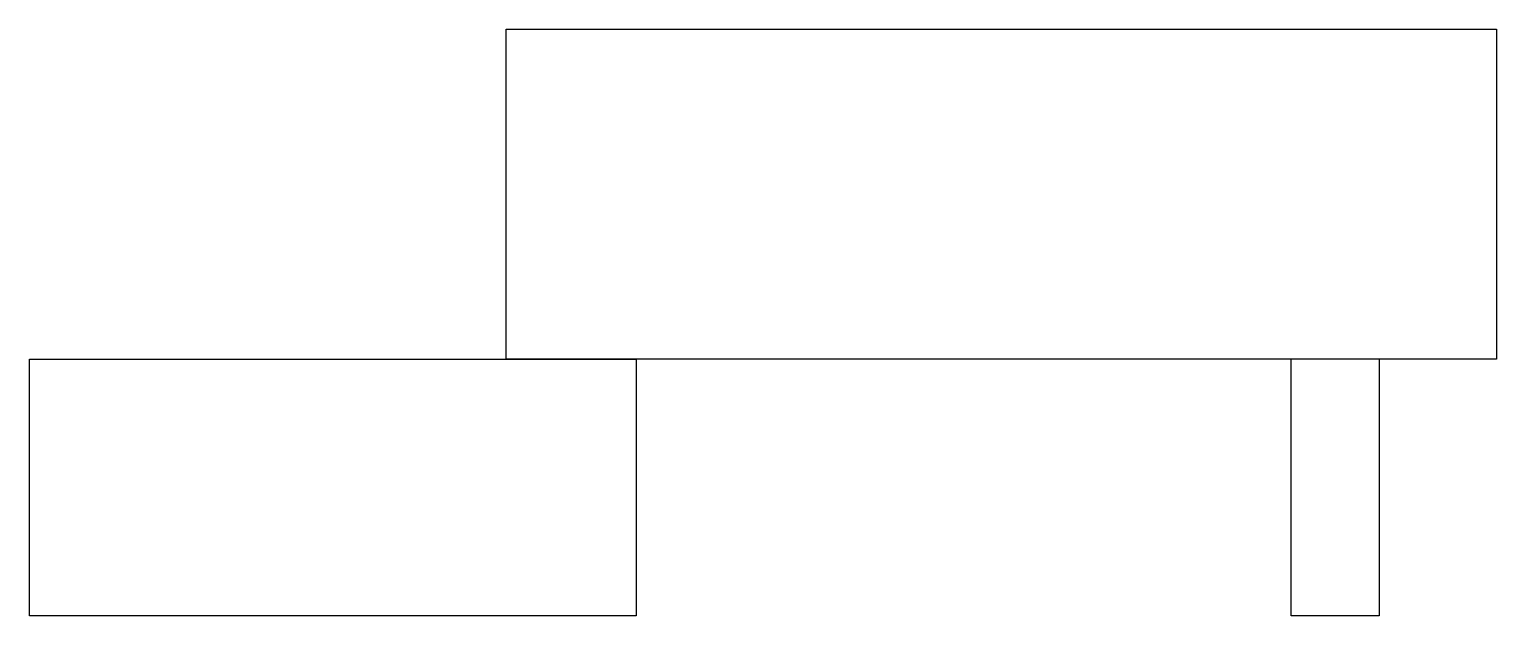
# Model space of a CAD drawing. Extents: x 0 to 2000, y 0 to 800.
import ezdxf

# ---------------------------------------------------------------- set-up
doc = ezdxf.new("R2010")
doc.units = 0
doc.header["$LTSCALE"] = 50
doc.layers.get('0').update_dxf_attribs({"linetype": 'CONTINUOUS'})

msp = doc.modelspace()

# ---------------------------------------------------------------- linework, layer by layer
at = {"color": 0}
for points in [[(650, 800), (2000, 800), (2000, 350), (650, 350)], [(0, 350), (827.2, 350), (827.2, 0), (0, 0)]]:
    msp.add_lwpolyline(points, close=True, dxfattribs=at)
msp.add_lwpolyline([(1840, 350), (1840, 0), (1720, 0), (1720, 350)], dxfattribs=at)

doc.saveas('drawing.dxf')
